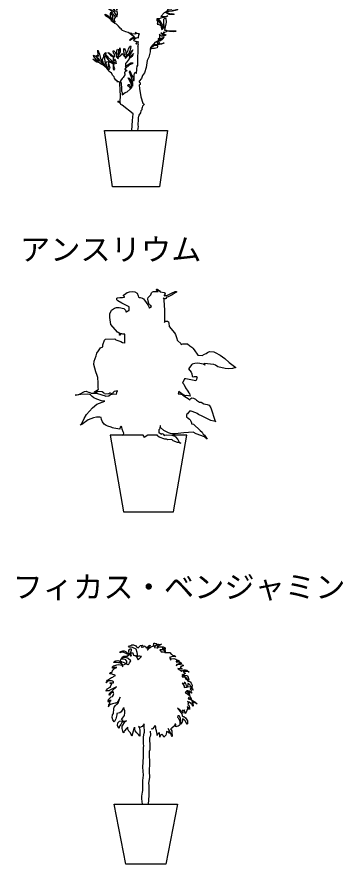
# Model space of a CAD drawing. Header units: millimetres. Extents: x -63086 to 83971, y -129912 to 13382.
# Drawn here: x 61146 to 62616, y -45670 to -41852 of the extents above; entities that cross this region are included whole.
import ezdxf

# ---------------------------------------------------------------- set-up
doc = ezdxf.new("R2010")
doc.units = ezdxf.units.MM
doc.layers.get('0').update_dxf_attribs({"lineweight": 0})
doc.layers.add('観葉植物', color=92, linetype='Continuous', lineweight=9)
doc.styles.get("Standard").update_dxf_attribs({"font": 'MS Mincho.ttf'})

# ---------------------------------------------------------------- blocks, each defined once
blk = doc.blocks.new('観葉植物シルエット（CAD素材.com）9')
at = {"color": 0, "linetype": 'ByBlock', "lineweight": -2}
for points in [[(-15.2, 270), (-17.9, 293.8), (-17.9, 305.5), (-15.2, 323.5), (-13.2, 331.2), (-12.9, 339.9), (-14, 352.2), (-13.6, 375.9), (-11, 401), (-13.6, 435.9), (-11.3, 483.3), (-10.2, 523.2), (-9.2, 533.9), (-10.2, 540.6), (-10.9, 572.9), (-8.2, 589.6), (-6.5, 593.6), (-5.9, 598), (-7.2, 622), (-6.9, 632.5), (-17.2, 620.5), (-20.7, 618.4), (-23, 615.5), (-29.1, 617), (-33.4, 619.4), (-29.9, 615.1), (-28.6, 609.5), (-27.5, 607), (-27.6, 576.8), (-33.3, 584.1), (-41.2, 590.7), (-48.3, 600.8), (-50.7, 617.2), (-51.3, 614.5), (-56, 607.8), (-57.3, 598.8), (-57.6, 599.6), (-63.9, 576.9), (-69.3, 590.6), (-76.6, 598.6), (-81.6, 608.6), (-81.6, 617.1), (-86.6, 610.3), (-95.7, 600.9), (-98, 598.9), (-99.3, 596.3), (-99, 591.6), (-102.3, 592.6), (-106.3, 611), (-106.7, 618.3), (-106.3, 622), (-93.2, 642.4), (-87.6, 645.8), (-102.4, 641.6), (-107.7, 637.5), (-112.2, 629.3), (-119.1, 620.8), (-121.2, 611.2), (-127.7, 623.9), (-126.6, 636), (-122.5, 640.4), (-118.3, 643.3), (-102.2, 646.1), (-109.3, 651.7), (-100.2, 663.3), (-96.4, 669.8), (-94.9, 682.1), (-95.4, 690.4), (-98.1, 697.5), (-98.7, 697.9), (-98.4, 703.4), (-102, 700.6), (-111.9, 686), (-116.9, 681), (-130.8, 678.4), (-131.4, 672.4), (-136.1, 654.1), (-141.1, 643.1), (-142.8, 641.4), (-149.5, 650.4), (-151.5, 660.8), (-149.8, 672.4), (-145.7, 678.1), (-144.3, 700.1), (-142.2, 707.2), (-137, 714.3), (-132, 718.9), (-129.1, 720.4), (-124.1, 724.3), (-115.7, 751.4), (-120.7, 743.7), (-126.1, 731.8), (-130.3, 725.5), (-131.7, 724.5), (-132.6, 725.3), (-134.2, 728.6), (-137.4, 724.5), (-145.1, 724), (-150.7, 722.4), (-159.5, 718.4), (-166.4, 713.8), (-168.4, 708.2), (-167.2, 713.4), (-166.8, 717.8), (-165.5, 722.2), (-162.9, 725), (-162.2, 730.3), (-158.8, 735.5), (-156.4, 737.3), (-162.6, 737.6), (-164.1, 738), (-164.9, 736.8), (-165.3, 734.9), (-167, 729.7), (-167.6, 729.7), (-169.3, 734.5), (-167.8, 741.1), (-165.9, 744.9), (-155.9, 753.5), (-150.1, 755.7), (-148.8, 756.4), (-148.6, 757.6), (-146.4, 762.2), (-145.2, 763.5), (-144.6, 766.8), (-146.3, 769.9), (-146.3, 773.9), (-146.9, 776.8), (-156.3, 770.3), (-160.3, 766.2), (-163.9, 761.4), (-165.1, 761), (-163.4, 768.1), (-157.8, 774.1), (-151.3, 779.7), (-151.1, 782), (-132.4, 798.7), (-162.4, 783.1), (-165.3, 781.2), (-175.2, 780.6), (-178.5, 779.7), (-179.3, 779.1), (-179.3, 780.2), (-176.4, 785.4), (-173.7, 789.1), (-160.8, 796.9), (-158.9, 796.9), (-158.9, 802.3), (-153.2, 811.7), (-154.3, 811.9), (-159.7, 814.2), (-161.8, 815.6), (-161.6, 816), (-153.9, 816.5), (-148.5, 816), (-147.8, 816.7), (-145.1, 817.9), (-145.7, 818.3), (-146.6, 821), (-150.1, 824.8), (-154.5, 826.1), (-167.4, 825.2), (-169.9, 823.8), (-173.9, 822.5), (-178.6, 816.7), (-177.5, 819), (-175.2, 824.8), (-172.6, 828.5), (-158.9, 837.5), (-155.6, 840.9), (-148.9, 842.3), (-143.8, 846.1), (-138.7, 848.9), (-138.1, 850.8), (-140.6, 851.9), (-143.4, 852.3), (-148.5, 854.9), (-155.3, 857.5), (-156.6, 856.6), (-160.4, 856.5), (-162.1, 858.1), (-162.1, 858.8), (-160.3, 863.8), (-152.7, 864.2), (-151.6, 864.7), (-151.1, 872.1), (-148.4, 875.1), (-144.5, 878.1), (-142.4, 881.1), (-131.2, 886.1), (-144, 886.4), (-148.7, 883.4), (-150.7, 882.7), (-149.7, 888.4), (-146.4, 893.4), (-140, 895.4), (-135, 896.4), (-130.3, 898.4), (-121.3, 899.7), (-108.3, 895.7), (-106, 889.7), (-104.2, 888.4), (-103.3, 894.4), (-113, 904.1), (-118, 906.1), (-122.7, 906.1), (-129.3, 908.1), (-145.7, 908.4), (-144.4, 910.4), (-139.4, 913.7), (-134.7, 916.1), (-127, 916.7), (-118.7, 914.7), (-108, 900.7), (-101.6, 898.1), (-92, 901.1), (-91.8, 900.8), (-93, 904.7), (-100.3, 908.4), (-107.6, 910.4), (-114, 914.4), (-115, 918.4), (-113, 922.1), (-111.3, 924.1), (-102.6, 924.1), (-94.3, 922.7), (-87.6, 914.4), (-86.6, 909.1), (-88.3, 901.7), (-84, 901.1), (-83.9, 901.3), (-82.3, 900.7), (-80, 897.7), (-77.1, 900.7), (-73, 906.7), (-67.9, 915.9), (-79.6, 925.8), (-90, 930.8), (-96, 931.1), (-103, 929.8), (-105.3, 926.8), (-110.4, 924.5), (-110.3, 925.4), (-106.3, 932.1), (-99.3, 937.1), (-88, 937.1), (-84.5, 935.8), (-80.7, 939.2), (-77.8, 939.7), (-77.4, 943.1), (-76.5, 944.6), (-71.6, 944.1), (-70.8, 940.6), (-69.1, 938.3), (-65.8, 938.9), (-64.4, 939.6), (-69.6, 947.5), (-77.3, 946.9), (-81, 944.1), (-92.3, 950.4), (-103.8, 954.2), (-113, 953.6), (-116.4, 952.2), (-115.2, 956.4), (-112.1, 958.3), (-104, 960.4), (-98.2, 960.3), (-92.4, 958.6), (-88.9, 956.2), (-82.3, 950.1), (-77.8, 951), (-76.1, 952.3), (-75.5, 954.2), (-77.2, 956.9), (-76.4, 962.5), (-74, 966.5), (-70, 969.5), (-66.6, 969.8), (-66.9, 963), (-67.7, 957.8), (-69.1, 954.6), (-68.8, 951.6), (-58.9, 951.8), (-57.5, 946.1), (-55.3, 941.4), (-51.8, 940.2), (-49, 940.1), (-46.3, 939.3), (-43.9, 935.4), (-40.2, 932.1), (-38.5, 927.2), (-35, 920.5), (-24.2, 930.4), (-20.3, 936), (-23.5, 935.6), (-27.8, 937), (-33, 937.3), (-34.9, 934.5), (-38.2, 935.6), (-37.7, 939.4), (-37.7, 946.5), (-38.6, 952.6), (-43.7, 968.6), (-60, 975.6), (-78.7, 977.9), (-74.4, 983.3), (-68.3, 984.9), (-63.3, 987.3), (-55.7, 987.9), (-45.3, 983.3), (-41.6, 979.3), (-40.6, 977.3), (-40.2, 976.8), (-34, 974.4), (-23.9, 985.2), (-15.2, 986.8), (-17.9, 980.8), (-19.9, 978.8), (-19.9, 978.1), (-15.9, 978.1), (-10.2, 979.1), (-8.6, 981.7), (-7.2, 983.3), (0.1, 978.8), (1.6, 974.8), (3.3, 972.7), (3.5, 974.2), (6.6, 977.9), (8.5, 979.4), (10.1, 980.2), (14.7, 984.2), (18.9, 986.5), (17.4, 981.9), (14.1, 979.4), (9.7, 975), (6.2, 969), (8, 965.6), (8.3, 964.9), (13.7, 971), (15.8, 975), (23.3, 978.5), (25.4, 978.5), (25.8, 978.8), (26, 981.1), (34.7, 982.3), (35.6, 994.8), (37, 995.9), (41.2, 995.7), (48.3, 994), (48.7, 986.5), (46, 985.2), (41.6, 984.4), (39.5, 983.1), (38.9, 979.4), (39.7, 976.5), (41.6, 975.1), (42.7, 983.3), (57.3, 990.2), (63.5, 989.8), (71.2, 990.2), (66.7, 987.3), (51.4, 980.8), (48.9, 975), (49.3, 973.3), (58.5, 979), (78.3, 979), (83.8, 975.2), (86.9, 971.9), (86.9, 968.3), (86, 965.8), (82.5, 970), (78.5, 971.9), (73.1, 971.3), (78.7, 969.2), (83.1, 966.5), (87.3, 962.3), (87.3, 957.1), (83.1, 961.7), (77.5, 964.8), (70.8, 965.4), (65, 965), (63.5, 964.6), (67.3, 961.2), (69.4, 956.2), (77.3, 956.2), (84, 954.4), (86.1, 953.4), (95.6, 953.5), (101.3, 954.1), (105.2, 952.9), (108.8, 953.5), (114.5, 945.9), (115.6, 945.1), (117.2, 943.6), (120.5, 941.4), (124.4, 939.9), (128, 939.3), (131.1, 937.6), (135.8, 933.4), (133.4, 933.5), (126.1, 935.4), (122.9, 935), (120.5, 935.6), (106.6, 931.4), (110, 926.7), (111.1, 919.2), (114, 923.8), (116.1, 924.9), (126.3, 925.7), (134.7, 922.8), (139.9, 920.1), (144.7, 918.4), (149.5, 915.1), (147.6, 914.4), (137, 915), (137.2, 911.7), (139.9, 910.1), (143.5, 910.7), (151.6, 910.9), (154.3, 910.1), (159.5, 906.9), (161.8, 903.8), (151.8, 903.6), (147.6, 901.5), (139.9, 899.4), (137, 895), (147.1, 900.1), (156, 899.5), (163.8, 897.6), (169.9, 895.4), (169.2, 894.3), (161.1, 889.6), (154.1, 886.8), (158.5, 883.5), (160.1, 882.7), (164, 879), (161.2, 878.9), (158, 880.2), (144.1, 881.4), (144.7, 881), (145.4, 880.3), (152.6, 875.2), (160.2, 867.9), (165.4, 873.5), (171.2, 875.2), (178.5, 875.4), (185, 874), (195, 864.4), (187.9, 867.9), (178.9, 868.3), (168.9, 867.1), (168.7, 866.7), (170.8, 865.8), (173.3, 863.7), (175.2, 860.4), (178.1, 859.8), (175.2, 858.3), (172, 855), (168.9, 854.3), (163.9, 851.8), (164.4, 850.8), (166.5, 852), (183.6, 850.3), (186.5, 847.8), (190.3, 842.8), (193.8, 828), (189, 832.4), (184.6, 835.8), (177.1, 842.6), (171.5, 846.8), (163.7, 848.3), (164, 845.1), (163.1, 843.3), (166.7, 843.9), (175.9, 841.8), (180.9, 833.9), (185.7, 829.5), (188.6, 824.5), (193.9, 823.9), (199.3, 821), (204.7, 815.6), (208.3, 806.8), (207.6, 795.6), (205.8, 799.1), (193.7, 812.3), (191.2, 813.1), (189.5, 814.2), (189.6, 813.2), (189.4, 809.3), (187.1, 802), (185.7, 800.3), (183.4, 803.8), (181.9, 809.5), (178, 815.5), (174.2, 818.2), (173.1, 818.6), (172.5, 814.1), (171.7, 812), (168.8, 812.6), (164, 814.9), (168.6, 808.5), (172.2, 800.9), (172.7, 796), (179, 797.8), (185.3, 797.8), (189.5, 798.7), (201.8, 799.5), (204.5, 796.1), (207.4, 793.6), (210.5, 789.5), (213.7, 784.1), (211.8, 785.1), (206.8, 790.1), (203.7, 791.1), (200.7, 791.1), (199, 789.7), (200.1, 789.1), (202.6, 785.3), (203.7, 781.5), (203, 776.5), (205.3, 774), (205.9, 771.7), (206.2, 769.5), (204.3, 770.7), (202, 773.6), (195.3, 778.6), (191.3, 779.5), (189.3, 781.3), (187.8, 780.9), (183.6, 781.1), (185.5, 778.2), (187.6, 776.8), (193, 776.1), (195.5, 773.2), (197.4, 763.8), (193.6, 768.4), (190.9, 770.3), (189.5, 772.8), (187.2, 774.7), (184, 776.1), (177.8, 774.6), (180.1, 770.6), (186.4, 766.4), (189.9, 764.5), (190.8, 762.5), (195.8, 760.8), (198.9, 757), (204.9, 746.2), (205.6, 742.6), (203.1, 745.1), (191.9, 750.5), (191.2, 744.3), (202.8, 741), (210.8, 737), (221.5, 730.4), (231.8, 721.3), (216.5, 728), (206.7, 731), (211.8, 723.7), (213.8, 714.7), (211.5, 709.3), (209.1, 719.7), (195.4, 729), (188.1, 733), (192.1, 726.7), (189.5, 719), (193.8, 715.3), (197.4, 705.7), (197.4, 697), (192.1, 704.7), (188.8, 707.7), (186.2, 709.1), (187.4, 705.7), (187.1, 699), (181.8, 684.6), (176.7, 678.6), (176.4, 686.6), (174.1, 694.7), (172.7, 692), (170.1, 690), (164.7, 693.3), (164.5, 691.5), (166.2, 684.2), (166.8, 679.4), (161.6, 684.2), (157.8, 690.9), (142.7, 701.8), (159.6, 681), (163, 673), (164, 667.4), (167.3, 664.9), (171.5, 664.9), (179, 658.4), (187.2, 645.3), (187.4, 632.4), (185.9, 629.5), (177.4, 644.9), (172.6, 650.3), (165.7, 653.8), (165.9, 644.7), (164.4, 639.9), (161.9, 638.2), (161.3, 633.8), (159, 631.1), (156.2, 657.8), (150, 667.2), (147.9, 667.8), (144.8, 667.2), (142.4, 661.3), (146.1, 658.2), (151.5, 647.4), (153, 639.5), (152.7, 627.8), (149.8, 624), (145, 620.9), (135.2, 618.8), (135.8, 624.2), (135.2, 630.9), (134.4, 630.1), (130.4, 629.9), (129, 622.6), (117.3, 612.4), (111.2, 609), (117.4, 599.7), (117.6, 589.9), (118.8, 579.9), (118.8, 575.1), (115.3, 578.8), (111.7, 591.6), (100.3, 610.4), (103, 603.4), (103.6, 597.6), (107.3, 593.2), (111.5, 589.7), (110.7, 588), (105.3, 590.3), (100, 594.7), (94.4, 598), (94, 598.6), (89.8, 580.1), (84.5, 574.1), (80.8, 571.8), (77.8, 578.8), (72.8, 584.1), (72.4, 584.8), (69.1, 582.1), (64.8, 577.1), (62.8, 572.5), (62.5, 581.1), (61.1, 591), (57.1, 590.5), (54.1, 586.1), (50.5, 579.1), (50.5, 584.1), (48.8, 592.8), (48.5, 599.8), (45.1, 609.5), (44.8, 617.5), (41.8, 623.8), (41, 622.2), (31.7, 611.5), (29.7, 608.5), (27.7, 607.2), (25, 609.2)], [(19.5, 598.8), (20.5, 582.8), (19.1, 575.1), (16.8, 568.8), (18.5, 528.4), (17.5, 514.4), (15.5, 507.1), (14.7, 495.7), (16.1, 456.7), (15.3, 416.8), (15.8, 391.3), (11.5, 363.6), (12.8, 354.9), (12.8, 308.2), (10.8, 270)]]:
    blk.add_lwpolyline(points, dxfattribs=at)
blk.add_lwpolyline([(90, 0), (-90, 0), (-142.8, 270), (142.8, 270)], close=True, dxfattribs=at)
blk = doc.blocks.new('観葉植物シルエット（CAD素材.com）10')
at = {"color": 0, "linetype": 'ByBlock', "lineweight": -2}
blk.add_lwpolyline([(-117.8, 345), (-113.2, 349.4), (-110.6, 355.4), (-113.9, 360.9), (-118.4, 373.2), (-120.6, 382.5), (-123.2, 385.8), (-126.9, 381.7), (-128.4, 373.9), (-129.5, 373.2), (-138.4, 375), (-155.5, 376.9), (-161.8, 378.8), (-168.4, 381.7), (-182.5, 386.2), (-190.3, 389.5), (-200, 394.7), (-207, 405.1), (-212.2, 417), (-213, 425.5), (-218.5, 426.3), (-234.5, 426.3), (-247, 424.5), (-271.3, 415), (-301, 393.6), (-308.1, 390.1), (-300.4, 399), (-290.3, 420.3), (-279.1, 438.7), (-252.8, 468.8), (-233.4, 485), (-195.9, 498.3), (-201.5, 498.3), (-211.5, 500.2), (-233, 507.6), (-246, 513.6), (-254.1, 519.9), (-260.1, 526.5), (-260.4, 527.2), (-266, 529.5), (-275.3, 530.2), (-305.3, 528.8), (-313.1, 526.9), (-330.2, 525.8), (-320.9, 526.9), (-310.1, 529.9), (-288.6, 543.2), (-280.8, 544.3), (-266.7, 538.4), (-267.1, 539.5), (-257.8, 534.3), (-245.2, 534.7), (-230, 532.8), (-195.5, 523.6), (-191.4, 521.3), (-177, 522.8), (-176.6, 525.1), (-170.4, 529), (-156.7, 532.1), (-144.5, 531.1), (-141.8, 536.2), (-141.8, 541.6), (-139.3, 544.3), (-138.8, 545.7), (-154, 543.1), (-160, 536.9), (-162.3, 533.6), (-163.7, 532.4), (-164.9, 532.1), (-166.6, 532.1), (-168.8, 533.1), (-170.7, 535.3), (-172, 535.4), (-174, 535.2), (-179, 532.3), (-192.6, 530.7), (-198.2, 532.7), (-200.3, 534.7), (-203.2, 536.3), (-209.1, 541.1), (-228.4, 542), (-229.5, 540.4), (-234, 537.5), (-240.1, 537.6), (-244.9, 539.6), (-245.2, 539.9), (-241.1, 541.8), (-238.7, 544.4), (-226.5, 551.5), (-225.7, 551.9), (-226.6, 559.8), (-226.2, 582), (-228.5, 605), (-230.7, 613.9), (-237.4, 630.6), (-245.5, 664.7), (-245.2, 678.8), (-235.5, 702.6), (-233, 714.7), (-225.9, 726.3), (-215.5, 739.7), (-206.3, 743.4), (-206.3, 752.3), (-197.4, 774.2), (-193.7, 779), (-152.1, 779.4), (-146.3, 775.3), (-124.5, 767.4), (-116.8, 763.2), (-108, 761.1), (-106.3, 760.5), (-106.5, 801.5), (-115.7, 801.4), (-123.9, 804), (-128.7, 795.9), (-129.8, 795.9), (-128.7, 804.8), (-131.7, 805.1), (-139.5, 810.3), (-169.1, 844.5), (-174.7, 876.7), (-174, 892.3), (-167.3, 909.4), (-152.4, 918.6), (-144.3, 920.9), (-131.7, 921.2), (-111.3, 917.2), (-103.1, 909.7), (-99.8, 899.5), (-98.3, 901.6), (-89.4, 906.8), (-87.4, 907.1), (-86.9, 923.6), (-120.2, 940.6), (-137.9, 951.4), (-141.8, 955.6), (-142.4, 958.4), (-142.2, 962.7), (-139.5, 964.5), (-128.9, 966.1), (-117.1, 966.1), (-108.3, 966.9), (-107.4, 968.3), (-108.2, 969.4), (-112.3, 973.7), (-112.5, 976), (-102.4, 984.6), (-96.5, 988), (-89.7, 989.9), (-85, 992.1), (-72.1, 993.4), (-62, 992.2), (-51.1, 984.9), (-46.2, 973.1), (-44.6, 968), (-42.1, 966), (-37.7, 965.9), (-27.1, 963.2), (-22.7, 959.5), (-18.1, 954.4), (-3.2, 932.9), (4.2, 918.2), (6.8, 920.8), (9.5, 921.9), (13.7, 925.9), (10, 930.1), (5.4, 932.7), (1.7, 939.4), (-1.6, 949.1), (-2.3, 960), (-0.9, 965.6), (10.5, 978.1), (14.2, 987.4), (17.7, 991.3), (22.8, 993.4), (44.2, 992.7), (39.7, 997), (37.7, 997.9), (36, 999.6), (35.7, 1001.5), (36.5, 1002.7), (37.3, 1003.1), (38.7, 1003.5), (41.8, 1002.5), (43.9, 1001.2), (50.2, 995.7), (52.7, 992.1), (54.8, 992), (70.1, 989.2), (74.2, 987.6), (75.9, 983.2), (71, 976.2), (71.5, 974.2), (75.6, 974.4), (82.6, 975.6), (86.5, 976.7), (104.4, 986.2), (109.3, 988.1), (117.1, 992.2), (120.8, 993.2), (127.1, 992.9), (126.2, 990.4), (120.6, 986.4), (116.4, 984.1), (107.6, 977.6), (100.4, 975.8), (88.2, 969.8), (80.3, 966.7), (79.3, 962.1), (75.9, 959.6), (71, 960), (68.4, 964.3), (70, 954), (72.2, 909.2), (73, 875.6), (72.2, 852.8), (74.9, 857.3), (78.9, 859.1), (85.6, 860.1), (90.2, 856.3), (91.8, 850.3), (93.2, 835.4), (116.7, 807.4), (121.3, 799.5), (127.3, 781), (128.7, 773.1), (132.4, 771.3), (145.4, 759.2), (147.4, 754.7), (154.9, 757.5), (175.5, 758), (186.7, 747.8), (195.3, 742.5), (200.1, 737.4), (205.7, 730.4), (221.9, 706.1), (242.3, 704.9), (252.6, 710.9), (259.7, 713.5), (265.8, 717.9), (275.7, 722.5), (295, 720.9), (300.5, 718.6), (324, 705.8), (343.7, 691.5), (363.4, 673.6), (393.3, 650.7), (394.4, 650.4), (379.1, 645.8), (361.7, 644.9), (345.5, 645.8), (313.5, 654.4), (301.9, 661.3), (295.2, 663.9), (251.9, 668.8), (253.4, 665), (253.9, 661.1), (248.6, 666.2), (222.3, 669.8), (208.5, 669), (197.8, 666.4), (195.1, 664.3), (179.9, 645.3), (192.2, 629.1), (195.5, 621.6), (197.4, 611.6), (196.5, 609.4), (202.8, 609.1), (207.9, 610.3), (215.1, 610.3), (218.8, 609.8), (219, 606.6), (217.6, 604.2), (216.3, 596.6), (213, 590.1), (168, 599.1), (163.1, 599.4), (154, 580.3), (156.3, 578.8), (159.5, 576.1), (166.3, 559.7), (169.5, 554.5), (174.7, 549.1), (177.9, 544.6), (181.5, 536.1), (184.7, 532.8), (188.5, 520.9), (172.4, 523.8), (166.9, 523.5), (151.1, 532.2), (144.1, 537), (137.6, 542.5), (133.7, 532.3), (139.7, 532.4), (151.5, 529), (155.5, 526.6), (163.8, 520.4), (179.3, 511.1), (187.2, 505.1), (188.8, 508.5), (191.4, 511.4), (195.5, 513.3), (203, 512.8), (212.3, 507.4), (217.2, 502.8), (230.7, 494.9), (237.5, 493.8), (250.4, 486.8), (265.3, 484.4), (273.4, 480.9), (281.8, 468.8), (300.5, 408.1), (303.1, 406.5), (298.8, 408.6), (294, 408.9), (280.8, 411.2), (241.9, 430.9), (225.3, 439.3), (219.2, 443.9), (214.3, 446.4), (192.9, 453.2), (185.7, 453.9), (182.2, 448.7), (179.3, 446.1), (176.6, 442.6), (170.8, 439.5), (170.8, 432.1), (172, 428.4), (178.9, 422.6), (184.3, 417.2), (188.2, 414.2), (191, 408.9), (193.5, 401.7), (193.5, 396.1), (194.5, 396.4), (203.4, 395.3), (232.7, 366.7), (241.9, 358.9), (246.8, 349.7), (253.4, 345.2), (264.6, 327.4), (257.2, 333.3), (252.3, 338.9), (215.2, 352.3), (202.3, 358.9), (159.8, 356.3), (119.7, 351.2), (109.7, 351.2), (99.5, 352.8), (90, 356.3), (69.8, 367.5), (53.9, 380.4), (55, 387.9), (53.5, 389), (52.6, 382.6), (51.3, 379.5), (49.8, 373.2), (47.5, 370.3), (46.1, 362.7), (46.2, 356.6), (49.1, 355.6), (59.1, 350.8), (61.7, 353.4), (68.3, 349.7), (68.7, 348.9), (67.6, 346.3), (72.1, 344.5), (74.3, 346.3), (83.2, 346.7), (105.3, 345), (118.4, 341.5), (121.4, 338.9), (131.8, 325.9), (138.8, 314.4), (141.8, 311.5), (143.3, 311.1), (145.8, 309.3), (142.9, 309.6), (136.6, 312.2), (130.3, 313.3), (112.1, 319.6), (105.1, 325.9), (88, 324.4), (81, 327.4), (74.3, 327), (47.6, 336.7), (40.5, 343), (40.2, 345), (-3.3, 345), (-19.6, 335.6), (-21.1, 341.1), (-24.5, 345), (-172.5, 345), (-112.5, 0), (112.5, 0), (172.5, 345), (105.3, 345)], dxfattribs=at)
blk = doc.blocks.new('観葉植物シルエット（CAD素材.com）11')
at = {"color": 0, "linetype": 'ByBlock', "lineweight": -2}
for points in [[(-18.7, 254.6), (-16.2, 299.3), (-13.5, 328.7), (-62.5, 368.5), (-68.3, 371.6), (-70, 375), (-78.8, 382.1), (-81.8, 386.4), (-77.9, 386.3), (-76.7, 384), (-70.8, 379.6), (-70.2, 414.4), (-70.8, 430.7), (-73.5, 471.5), (-77.7, 473), (-86.9, 473.6), (-83.7, 476), (-90.2, 480.9), (-97.1, 489.4), (-99, 496.6), (-104, 501.2), (-111.2, 512.7), (-117.1, 516.7), (-121, 521.6), (-125, 527.9), (-130.9, 535.1), (-149.3, 549.6), (-154.6, 550.9), (-161.5, 555.5), (-164.7, 558.8), (-176.9, 562), (-184.8, 566), (-194, 576.2), (-185.8, 571.9), (-181.8, 568.3), (-177.2, 565.3), (-168.7, 563.7), (-175.9, 570.3), (-189.4, 588), (-192, 593.6), (-183.8, 590), (-177.2, 582.7), (-171.3, 572.6), (-164.7, 567.6), (-163.8, 566.6), (-164.1, 571.9), (-167, 576.5), (-170, 579.5), (-174.6, 581.4), (-175.6, 588), (-175.9, 593.6), (-174.3, 591.6), (-168.4, 588.3), (-171.3, 600.2), (-172, 608), (-171.6, 615.6), (-164.4, 597.5), (-158.8, 572.6), (-159.2, 562.6), (-153.6, 559), (-151.3, 567.6), (-150.6, 574.9), (-145.4, 586), (-144.4, 593.9), (-141.4, 598.2), (-139.1, 603.1), (-136.5, 605.7), (-136.5, 601.1), (-137.8, 594.2), (-140.8, 587.3), (-142.1, 580.8), (-141.7, 574.5), (-140.1, 571.2), (-140.4, 565), (-139.4, 560.4), (-138.8, 551.5), (-140.4, 550.9), (-141.1, 550.9), (-142.7, 551.5), (-145.7, 554.2), (-147.3, 559.1), (-147.3, 563), (-149.6, 566), (-151.9, 564.7), (-152.3, 558.3), (-151.6, 557.8), (-140.8, 546.9), (-135.5, 542.7), (-129.6, 535.1), (-123.7, 531.2), (-121.6, 527.6), (-120, 535.9), (-117.1, 536.9), (-121.7, 549.2), (-122.7, 558.4), (-121.7, 561.1), (-122.4, 561.4), (-124.7, 558.4), (-125.6, 552.5), (-126, 543.6), (-127.3, 535.8), (-130.9, 541), (-135.2, 556.1), (-134.8, 563.4), (-131.9, 564), (-122.4, 564.3), (-115.8, 562), (-106.3, 556.5), (-103, 552.8), (-102.3, 545.9), (-102.9, 545.2), (-102.5, 532.7), (-99.6, 525.7), (-96.1, 531.5), (-99.8, 544.2), (-98.8, 557.2), (-101, 557.4), (-107.6, 561.7), (-120.3, 567.7), (-129.2, 578.8), (-132.4, 584.1), (-137.4, 589), (-138, 591.9), (-137, 593.3), (-134.7, 593.3), (-130.2, 589.6), (-126.5, 584.5), (-110.9, 569.9), (-102.7, 564), (-98.8, 561.9), (-97.4, 559.6), (-92.8, 559.6), (-90.4, 558.4), (-88.9, 554.3), (-89.8, 558.6), (-90, 566.6), (-91.2, 567), (-92.4, 571), (-95.4, 575.9), (-97.3, 570.3), (-100.2, 565.4), (-101.2, 569.9), (-101, 578.3), (-99.8, 582.5), (-105.8, 585.3), (-112.3, 590.4), (-117, 595.9), (-124.2, 601.2), (-125, 604.9), (-119.8, 602), (-110.3, 594.5), (-107, 591.3), (-101.5, 588), (-98.9, 585), (-96.9, 589.4), (-97.3, 597.6), (-101.8, 601.8), (-103.3, 613.3), (-99.6, 612.4), (-94.9, 608.9), (-88.7, 598.5), (-88.9, 586.4), (-86.6, 585.8), (-86.7, 608.7), (-86.2, 612.9), (-83, 621.3), (-80.2, 619.8), (-79.5, 616.9), (-79.2, 607.7), (-80.2, 597.9), (-80, 596.6), (-79.8, 598.6), (-76.9, 605.1), (-75.5, 611.1), (-74.8, 619.1), (-73.3, 625.1), (-72.9, 625.9), (-70.8, 621.2), (-71.2, 608.1), (-72.8, 603.4), (-83, 584.8), (-84.2, 584.2), (-83.9, 579.3), (-80.6, 578.6), (-79.5, 583.7), (-76, 587.4), (-70.2, 590.3), (-62.4, 598.9), (-59.7, 600.5), (-60.4, 597.7), (-56.5, 594), (-54.6, 590.5), (-48.2, 584.3), (-49.9, 589.4), (-52.3, 593.5), (-52.6, 598.5), (-53.6, 603.6), (-55.2, 609.1), (-55.2, 623.9), (-52.6, 622.3), (-49.1, 617.8), (-47.8, 612.6), (-45.4, 607.3), (-46.5, 594.9), (-42.7, 600.9), (-35.7, 616.3), (-34.1, 622.5), (-28.5, 632.1), (-25.5, 636), (-23.5, 632.7), (-25.5, 625.5), (-26.2, 615.6), (-31.1, 606.4), (-32.1, 600.2), (-42.6, 593.3), (-45.9, 587.7), (-46.8, 586.6), (-47.6, 578.5), (-43.5, 584.9), (-38.8, 590), (-34.3, 593.5), (-30.6, 594.6), (-31.1, 595.6), (-26.5, 600.5), (-22.9, 609.1), (-13.7, 616.9), (-22.3, 603.5), (-30.5, 592.9), (-30, 583.7), (-30.3, 581), (-28.3, 584.1), (-24.7, 588.6), (-11.5, 600.8), (-13.6, 595.3), (-18.8, 587.6), (-30.5, 576.3), (-31, 576.3), (-45, 559), (-46.9, 555.6), (-48, 539.2), (-42.7, 545.5), (-40.2, 549.2), (-23.4, 558.6), (-13.1, 558.6), (-17.2, 554.3), (-29.1, 549.4), (-33, 547.3), (-45.8, 535.4), (-47.5, 534.4), (-50.5, 530), (-50.6, 528.9), (-46, 527.6), (-42.5, 525.5), (-40.9, 523.3), (-44, 521.2), (-49.3, 521.8), (-48.4, 520.6), (-48.6, 518), (-51.3, 514.7), (-51.3, 511), (-50.9, 510.4), (-50.9, 504.6), (-57.2, 492.9), (-62, 488.6), (-69.2, 478.6), (-69.4, 469.7), (-66.4, 470.5), (-66, 439), (-64.8, 431.5), (-62.5, 425.9), (-62.7, 415.2), (-48.4, 425.8), (-39.5, 429), (-26.3, 439.7), (-24.4, 442.4), (-27.1, 447.9), (-33.3, 453.2), (-36.2, 458.4), (-34.9, 461.3), (-31, 460.7), (-27.2, 456.1), (-24.1, 451.1), (-23, 445.5), (-21.3, 444.5), (-19.3, 448), (-19.3, 454.1), (-20.9, 462.4), (-33.2, 488), (-36.2, 492.1), (-31.4, 490.5), (-20.9, 472.9), (-17.3, 464.4), (-15.9, 454.3), (-14.1, 454.7), (-13.7, 455.9), (-14.3, 468.1), (-20.4, 492.9), (-28.7, 517.5), (-28.3, 522.7), (-19.1, 502.3), (-14.3, 494.5), (-12.9, 489.2), (-12.9, 480.1), (-11.3, 479.1), (-8, 480.1), (-7.6, 483.8), (-8.4, 494.9), (-7.8, 506.8), (-6.1, 509.9), (-3.7, 517.1), (2.4, 510.7), (4.9, 546.3), (8.9, 545.3), (8.3, 560), (10, 633.1), (6.1, 636), (10.3, 635.6), (10.5, 643.9), (2.8, 643.8), (-0.6, 646), (1.6, 649.5), (4.7, 650.7), (5.9, 653.4), (12.1, 652.2), (6.7, 654.2), (0, 655.5), (-2.5, 655.3), (-8.4, 658.3), (-11.3, 661.4), (-6.4, 666.1), (0.4, 670.9), (7, 672.7), (11.9, 672.1), (12.1, 685), (16, 690), (10.7, 690), (4.1, 691.4), (-3.7, 696.2), (-0.2, 689.1), (-5, 688.9), (-19.3, 689.8), (-20.4, 690.6), (-21.6, 693.5), (-24.3, 691.8), (-9, 677.4), (-7.2, 673.7), (-7.8, 669.3), (-16, 666.7), (-27.1, 659.2), (-28.9, 660.4), (-27.3, 663), (-20, 669.4), (-16.7, 670.8), (-14.6, 672.9), (-11.3, 674), (-7.8, 674), (-10.7, 677.1), (-27.4, 691.5), (-35.3, 695.5), (-45.5, 698.4), (-61, 705.1), (-63.5, 707.4), (-66.4, 712), (-71, 714.9), (-78.9, 724.9), (-88.1, 732.6), (-94.7, 736.3), (-102.7, 742.6), (-110.8, 747), (-111.4, 749.3), (-110.8, 750.6), (-122.1, 761.3), (-136.8, 771.3), (-139.1, 776.7), (-138.4, 777.7), (-132.4, 776), (-125.1, 771.3), (-115.8, 761.7), (-112.8, 757.3), (-106.8, 752), (-108.4, 758), (-115.1, 769.7), (-115.4, 781.7), (-114.1, 788), (-112.1, 782.3), (-111.1, 776.7), (-104.7, 769.3), (-106.7, 765), (-105.7, 754.3), (-104.4, 747.6), (-94.7, 738.6), (-93.7, 745.3), (-97.4, 748.6), (-97.7, 752.3), (-97.1, 757.6), (-93.4, 762.3), (-90.6, 764.8), (-97.1, 772.3), (-103.1, 778), (-109.4, 790.7), (-113.4, 794.7), (-123.8, 803), (-123.1, 804.4), (-114.1, 797.4), (-110.4, 793.4), (-105.4, 794.4), (-101.1, 792), (-86, 767.5), (-84.6, 768.2), (-84, 781.3), (-84.6, 791.1), (-94.2, 791.1), (-104.2, 804.8), (-119.2, 814.8), (-124.2, 828.8), (-123.2, 829.1), (-116.5, 825.8), (-106.2, 814.4), (-102.8, 805.8), (-95.4, 802.9), (-93.2, 820.4), (-87.2, 836.1), (-84.2, 819.8), (-84.5, 810.8), (-86.8, 805.4), (-88.8, 802.8), (-89.4, 800.3), (-84.4, 800), (-83.3, 802.6), (-79.4, 817.6), (-79.8, 824.7), (-78.3, 834.3), (-77.5, 833.5), (-75.8, 832.9), (-76.1, 839.1), (-81.8, 840.5), (-84.5, 846.1), (-86.2, 854.8), (-86.8, 867.8), (-85.8, 872.8), (-84.2, 870), (-85.3, 876.3), (-86.7, 876.8), (-90.6, 883.1), (-91.2, 887), (-97.2, 887.6), (-105.8, 890.9), (-113.9, 895.7), (-118.9, 902.8), (-117.4, 903.4), (-110.8, 900.3), (-103.5, 895.5), (-96.6, 892.4), (-92.2, 891.5), (-92.5, 891.8), (-95, 896.2), (-86.3, 894.1), (-70.7, 884.9), (-72.3, 894.8), (-79.4, 900.4), (-88.8, 911.3), (-97.2, 919.1), (-99.5, 927.3), (-103.2, 934.3), (-113.8, 938.9), (-123.5, 941.2), (-125.4, 945.2), (-105.9, 940.7), (-101, 938.5), (-95.2, 933.2), (-90.3, 925.1), (-95.2, 939.9), (-100.5, 950.3), (-107.3, 958.5), (-110.9, 964.1), (-112.8, 970.8), (-105, 968.9), (-99, 962.4), (-91.1, 956.4), (-100.5, 968.9), (-108.2, 974.7), (-112.3, 981.6), (-98.2, 973.5), (-92.3, 968.3), (-89.8, 963.7), (-87.7, 969.5), (-86.9, 978.9), (-84.6, 972.4), (-83.6, 945.3), (-80.6, 936.8), (-74.9, 933.7), (-72.5, 933), (-75, 937.6), (-76.7, 942.8), (-72.3, 957.2), (-72.7, 967.2), (-72.5, 971.2), (-70.8, 969.1), (-69.2, 957.6), (-69.2, 952), (-70.9, 932.5), (-68.5, 931.6), (-66.4, 920.4), (-66.7, 916.2), (-57.9, 908.7), (-55, 904.1), (-59.6, 921.4), (-64.3, 931.4), (-68.7, 938.4), (-50.9, 920), (-50.7, 925.1), (-48.8, 928.6), (-47.6, 934.5), (-48, 938.9), (-45.7, 942), (-43.6, 939.9), (-41.1, 934.3), (-38.9, 930.6), (-32, 932.4), (-28.6, 931.9), (-28.9, 935.7), (-35.4, 941.8), (-39.1, 947), (-55, 963.5), (-49.6, 960.6), (-45.8, 957.6), (-40.2, 957), (-35, 954.3), (-26.6, 942.8), (-26.4, 940.5), (-24.1, 938.5), (-23.8, 929.1), (-23.3, 936.8), (-21.8, 939.9), (-19, 943.5), (-28.4, 951), (-28.4, 951.9), (-39.7, 959.6), (-42.1, 963), (-43.7, 972.6), (-45.7, 977), (-46.3, 979.3), (-59.1, 993.7), (-65.7, 1009), (-70.1, 1014.7), (-68.4, 1015.7), (-62.4, 1014), (-58.4, 1006.3), (-53.4, 1000), (-50.5, 997.2), (-49, 1019.1), (-47.4, 1022.8), (-46.6, 994.9), (-45.1, 994.3), (-43.7, 992), (-43.7, 991.3), (-40.7, 987), (-37.5, 983.2), (-35.5, 984.7), (-36, 992.2), (-35.4, 1001.6), (-34.1, 1004.1), (-31.9, 996.8), (-33.2, 982.6), (-29.6, 980.3), (-24.9, 967.5), (-17.8, 964.9), (-16.7, 986.7), (-11.7, 992), (-9, 985), (-7.3, 976), (-7.1, 969.7), (-5.9, 986), (-2.5, 989.3), (-1.7, 937.1), (-1.4, 932.4), (3.3, 937.4), (5.8, 946.8), (8.5, 950), (10, 953.3), (11.5, 951.6), (20.1, 944.6), (25.7, 937.9), (31.4, 925.2), (31.6, 925.8), (34.3, 927.9), (47.2, 934.4), (51.6, 935.3), (49, 937.8), (42.1, 937.6), (40.1, 933.3), (36.4, 930.3), (33.8, 937.7), (32.8, 942.7), (31.8, 953.4), (32.8, 960), (34.7, 961.9), (25.3, 971.6), (22.6, 976), (26.3, 972.9), (28.6, 970.1), (36.9, 964.1), (37.1, 964.4), (46.1, 970.7), (47.1, 972.4), (50.7, 973.5), (47.4, 978.1), (46.4, 984.9), (16.3, 979.7), (14, 980), (14.7, 982), (16.3, 983.5), (20.3, 983.5), (32.2, 984.5), (40.1, 986.7), (33, 987), (15.3, 990.6), (10.1, 993.7), (6.7, 997.7), (10.5, 999.1), (12.6, 999.3), (23.6, 998.3), (45.9, 992.5), (45.7, 998.6), (41.1, 1003.7), (34.4, 1007.2), (3.3, 1007.7), (5.2, 1010.4), (9.4, 1011.2), (17.5, 1011.2), (21.5, 1012.9), (31.3, 1013.5), (36.9, 1011), (42.3, 1005.8), (36.9, 1012.7), (32.3, 1015), (29.3, 1019.6), (23.7, 1019.2), (19.8, 1020.9), (12.5, 1027.1), (8.7, 1032.2), (7.1, 1038), (7.3, 1041.3), (11.1, 1041.3), (15.7, 1040.2), (15.5, 1041.3), (4.2, 1050.3), (2.5, 1050.9), (0.5, 1053.6), (-7.1, 1058.9), (-9.5, 1062.3), (-11.2, 1072), (-13.2, 1076.3), (-13.6, 1078.4), (-26.5, 1093), (-33.2, 1108.3), (-37.5, 1114), (-35.8, 1115), (-29.8, 1113.3), (-25.8, 1105.7), (-18, 1096.5), (-16.4, 1118.4), (-14.8, 1122.1), (-14, 1094.2), (-12.6, 1093.7), (-11.2, 1091.3), (-11.2, 1090.6), (-5.1, 1082.6), (-3, 1084), (-3.5, 1091.6), (-2.8, 1100.9), (-1.5, 1103.4), (0.7, 1096.1), (-0.6, 1081.9), (6.2, 1078.9), (11, 1076), (14.9, 1075), (15.9, 1086), (20.9, 1091.3), (23.6, 1084.3), (25.2, 1075.3), (25.6, 1064.9), (22.6, 1056.9), (22.2, 1052.3), (16.2, 1040.9), (16.2, 1040.2), (22.9, 1038.5), (24.6, 1037.6), (25.9, 1036.4), (25.5, 1042.7), (26.3, 1045.1), (27.3, 1046.4), (28.8, 1044.8), (29, 1047.9), (31.9, 1052.6), (33.2, 1056), (36.5, 1062.5), (38.8, 1065.3), (38.6, 1080), (39.1, 1083.2), (36.6, 1084.3), (29.7, 1086.4), (17.4, 1102.6), (17.3, 1107.9), (18.5, 1108.7), (29.4, 1099.5), (40, 1085), (41.6, 1087), (46.2, 1087.6), (49.9, 1085.6), (51.3, 1080.3), (51.7, 1079.8), (50.7, 1091.8), (49.4, 1094.2), (45.7, 1102.2), (44.4, 1111.9), (44.9, 1118.7), (32.9, 1121.7), (28.2, 1125.7), (20.2, 1134), (13.5, 1144), (12.2, 1146.7), (23.9, 1141.7), (27.6, 1137.4), (36.9, 1131.7), (46.5, 1124.6), (47.1, 1125.5), (51.7, 1130.9), (54.7, 1127.9), (57.1, 1120.9), (57.8, 1121.9), (58.1, 1141.2), (56.3, 1140.7), (54.6, 1144.2), (48.6, 1148), (43.9, 1158.1), (42.6, 1163.4), (39.6, 1184.7), (36.9, 1190.8), (34.9, 1193.1), (36.9, 1195.1), (42.6, 1190.8), (43.6, 1185.7), (50.3, 1176.7), (50.9, 1171.7), (55.7, 1165), (56.6, 1166.7), (57.9, 1167.8), (57.9, 1172), (56.6, 1178), (54.7, 1181.6), (53.1, 1191.4), (49.1, 1197), (51.2, 1197.6), (54.7, 1194.7), (58.7, 1188), (60.6, 1182), (60.8, 1168.8), (62, 1169), (64.7, 1181.3), (67, 1186.1), (68.7, 1191.6), (70.6, 1193.2), (72.5, 1197.4), (74.3, 1198.2), (73.7, 1193.4), (70.2, 1184.9), (68.9, 1177), (70.8, 1173.2), (71.2, 1164.9), (74.8, 1162.8), (77.5, 1157.6), (77.7, 1146.2), (79.4, 1148.3), (79.6, 1154.2), (82.3, 1165.9), (84.4, 1170.1), (88.5, 1172.4), (82.7, 1156.3), (82.5, 1151.8), (83.3, 1152.7), (86, 1152.7), (87.6, 1151.4), (83.3, 1146.7), (80.6, 1142.4), (76.7, 1137.4), (75.6, 1133.4), (76.6, 1114.2), (74.5, 1105.3), (72, 1105.3), (71.6, 1099.7), (77.6, 1105.7), (82, 1108), (88.6, 1113.3), (93.9, 1119.3), (86.3, 1128), (93.3, 1127), (98, 1123.4), (101.3, 1130), (109.3, 1137), (110.7, 1136), (109.3, 1132.4), (101.6, 1123.7), (100.1, 1121.1), (103, 1117.3), (107.1, 1103.2), (111.4, 1118.1), (113.6, 1121.3), (117.8, 1124), (123.2, 1124), (123.7, 1119.2), (122.9, 1112.3), (124.2, 1110.7), (126.9, 1100), (128.5, 1080.2), (128.3, 1079), (135.4, 1084), (137.6, 1090.9), (140.3, 1096.8), (142.8, 1097.7), (143, 1104.2), (141.3, 1109), (134.4, 1118.6), (133, 1128.6), (132.6, 1146.4), (133.6, 1149.9), (139.4, 1140.7), (142.6, 1132), (147.6, 1123.6), (146.9, 1119.5), (147, 1116.4), (150, 1118.4), (150.7, 1121.5), (148.8, 1129.4), (149.6, 1132.6), (152.6, 1136.1), (154.4, 1140.7), (156.3, 1142.4), (157.1, 1131.1), (156.3, 1124.7), (150.7, 1116.9), (147.1, 1112.9), (147.2, 1109.5), (146.1, 1104.5), (144.6, 1100.9), (144.1, 1098.2), (144.5, 1098.4), (145.3, 1097.8), (150.3, 1103.4), (156.7, 1109), (161.9, 1115.3), (169.4, 1126.9), (170.1, 1125.9), (169.4, 1119), (166.9, 1113), (163.2, 1107.8), (154, 1100.7), (148.4, 1098.6), (146.1, 1097.2), (148.3, 1095.7), (144.5, 1085.6), (138.1, 1078.1), (132.2, 1076.5), (126.9, 1062.6), (127.7, 1061.2), (131.7, 1067.9), (138.4, 1074.9), (148.7, 1080.6), (156, 1081.6), (142.4, 1069.2), (139.7, 1062.5), (132.7, 1054.2), (125.7, 1048.8), (120.3, 1043.5), (117.7, 1042.5), (118.3, 1047.5), (123.3, 1054.2), (125.7, 1056.2), (123, 1056.2), (117, 1052.9), (114.5, 1052), (113.6, 1045), (109.3, 1041.2), (104.5, 1035.9), (102.9, 1046.6), (99.7, 1058.9), (101.3, 1066.9), (104.5, 1071.1)], [(104.5, 1080.2), (103.4, 1081.3), (102.9, 1081.3), (98.1, 1067.4), (97, 1060.5), (93.6, 1058), (93.9, 1055.1), (98.7, 1051.8), (99.9, 1046), (101, 1035.8), (100.5, 1030.3), (98, 1031.8), (97.3, 1032.5), (96.1, 1026.8), (103.1, 1029.5), (108.1, 1034.2), (115.2, 1037.2), (121.2, 1037.5), (126.5, 1039.5), (133.8, 1044.5), (137.5, 1046.5), (135.5, 1042.8), (129.5, 1038.2), (124.5, 1035.5), (117.2, 1034.5), (105.1, 1021.8), (97.8, 1015.8), (93.5, 1015.8), (93.5, 1009.1), (93.8, 1009.1), (94.7, 1009.3), (97.9, 1011.7), (102.3, 1013.5), (106.7, 1013.5), (103.9, 1011.3), (91.6, 1005.3), (90.4, 1005.2), (80.1, 998), (74.3, 998), (74.9, 997.6), (78.1, 994.9), (85.8, 994.7), (88.1, 993.8), (87, 992.4), (82.4, 991.1), (75.8, 990.5), (71.9, 990.5), (70.8, 987.3), (74.7, 985.2), (85.2, 983.3), (92.4, 981), (91.8, 985.7), (92.4, 989.4), (98.5, 986.1), (102.9, 979.1), (110.3, 979.5), (117.4, 975.5), (117.7, 976.3), (117.7, 982.3), (115.7, 983.2), (113, 983.6), (111.3, 984.9), (110.8, 987.2), (111.1, 994.1), (111.8, 999.9), (113.8, 1003.9), (116, 1006.8), (118.9, 1009.4), (120, 1004.7), (120.7, 996.1), (121.7, 998.7), (123.2, 1001.2), (123.7, 1000.8), (129.6, 992.6), (129.6, 990.2), (127.9, 987.9), (127.2, 985.9), (129, 983.2), (135, 983.5), (134.1, 985.9), (132.4, 988.2), (134.5, 1033.5), (139.3, 1027.2), (143.1, 1013.4), (143.7, 1003.6), (145.7, 997.4), (145.2, 994), (141.2, 992.6), (139.1, 990.9), (136.2, 983.5), (137.5, 983.8), (141.8, 987.2), (148.1, 988.4), (148.1, 992.4), (150.8, 1001.1), (148.7, 1025.3), (149.5, 1034.7), (151.8, 1033.5), (152.3, 1028.7), (153.9, 1022.2), (153.9, 1007.6), (155.6, 1014.1), (161.2, 1021.4), (171, 1029.7), (165.2, 1018.2), (161.2, 1012), (157.9, 1002.2), (151.2, 992.6), (151, 989.5), (170, 991.3), (166.2, 988.2), (156.4, 985.9), (139.3, 977.8), (133.2, 976.4), (134.2, 971.7), (129.5, 956), (127.5, 946), (122.2, 939), (119.2, 931.4), (125.3, 937.4), (132.3, 942.8), (140.9, 952.4), (142.9, 952.1), (143.3, 948.1), (125.3, 930.4), (119.9, 924.1), (114.3, 910.4), (112.9, 909.2), (113.2, 902.4), (116.9, 898.7), (117.7, 896.8), (131.1, 910.8), (134.7, 915.5), (142.7, 922.9), (144.5, 923.8), (143.6, 921.2), (138, 914.6), (132.9, 909.9), (128.2, 902.9), (122.9, 897.9), (119.5, 891.7), (120.2, 888.5), (122.5, 894.8), (127.6, 901.6), (129.3, 900.8), (129.7, 896.1), (129.1, 891.8), (124.1, 883.7), (119.7, 878.4), (119.6, 876.7), (117.6, 870), (116, 873), (116.8, 869.4), (123.5, 858.4), (124.1, 854.4), (127.8, 856.5), (128.5, 859.4), (131, 866.7), (130.8, 872.6), (133.9, 869.8), (137.2, 861.5), (140.8, 855.4), (142.9, 850.2), (147, 832.5), (149.4, 833), (154.9, 845.7), (161, 852.4), (161.6, 852.5), (161.9, 852), (162, 850.9), (161.1, 844.3), (156.1, 826.2), (157.7, 824.3), (159.2, 825.6), (168.6, 837.5), (168.9, 837.5), (168.9, 837.3), (168.8, 836.7), (165.3, 829.7), (165.2, 829), (165.6, 828.3), (166.1, 828), (166.8, 828.1), (167.8, 828.4), (172.7, 831.6), (181.2, 835.9), (190.3, 838), (190.6, 837.9), (190.8, 837.7), (190.8, 837.5), (190.2, 836.8), (184.5, 833.1), (167.4, 824.7), (167.2, 824.5), (167.3, 824.2), (168, 823.8), (182.1, 820.2), (182.3, 819.9), (182.1, 819.7), (181.4, 819.5), (176.1, 819.2), (167, 819.9), (169.6, 818.5), (168.4, 817), (160.5, 819.7), (160.3, 819.8), (159.9, 819.5), (150.1, 806.5), (149.8, 805.7), (149.8, 804.9), (150.1, 804.5), (150.6, 804.2), (161.5, 801.3), (161.7, 801), (161.8, 800.8), (161.5, 800.6), (142.8, 799.7), (138.4, 793.1), (163.6, 794.5), (182.8, 799), (188.4, 799.9), (177.1, 794.9), (164.2, 791.1), (136.1, 789.2), (132.3, 788.4), (153.4, 780.1), (159.6, 780.9), (168, 779.2), (172.6, 778.8), (170.3, 776.7), (149, 776.9), (143.2, 779.4), (136.1, 783.6), (128.2, 785.6), (111.8, 768.4), (136.3, 769.2), (143.2, 771.3), (137.5, 766.3), (129.4, 765.3), (126.5, 763.2), (116.7, 762.5), (111.7, 759.6), (104.4, 757.3), (94.4, 756.7), (94.6, 749.4), (97.9, 743.6), (96, 733.5), (100.2, 733.1), (111.9, 726.5), (113.5, 722.7), (112.9, 718.3), (115.2, 711.9), (117.1, 709.6), (119, 710), (122.3, 714), (103.5, 747.9), (98.7, 753.6), (103.3, 753.8), (108.5, 747.7), (115, 736.7), (119.4, 731.1), (125.8, 715), (126.3, 716.2), (125.2, 747.7), (125.8, 756.1), (128.6, 758.8), (132.9, 760.7), (134.8, 758.8), (135.4, 742.7), (128.3, 706.1), (135.4, 706.1), (138.8, 704.4), (181.3, 703.8), (180, 701.1), (177.4, 699.7), (168.7, 698.5), (155, 699.5), (150.3, 700.9), (143.1, 701.3), (139.6, 702), (137.9, 701.1), (136.1, 699.3), (128.5, 695.8), (121.9, 695.4)], [(122.3, 692.3), (127.5, 690), (136.1, 683.5), (131.2, 683.7), (125.6, 685.9), (115.1, 692.3), (111.2, 693.3), (115.8, 689.8), (118.8, 686.1), (122.9, 684.5), (127.9, 681.8), (128.9, 681), (125.2, 679), (115.1, 678.8), (110.4, 681.6), (106.7, 684.5), (105.5, 688.2), (105.3, 685.5), (105.5, 671.8), (109, 667), (104.3, 666), (99.5, 669.3), (100.1, 668.3), (100.6, 666), (103.5, 662.6), (108.8, 664.6), (115.1, 669.5), (127.3, 674.8), (124.2, 671.6), (121.5, 666), (119.2, 665.2), (109.8, 658.6), (107.9, 658), (101.2, 658.2), (98.1, 657.4), (97.4, 657), (102.8, 653), (106.3, 647.9), (106.1, 645.2), (102, 644.2), (99.5, 646.1), (94.1, 655.4), (84.6, 650.6), (81.7, 645.4), (77.7, 641), (93.3, 643.8), (101.5, 643.8), (126.2, 649.6), (122.3, 645.4), (115.3, 643.4), (109.4, 642.6), (104.6, 641.3), (76.5, 639.8), (65.5, 628.8), (63.6, 622), (68.5, 626), (71.8, 630.9), (83.3, 638.1), (90.6, 638.8), (95.2, 638.1), (96.5, 637.1), (96.5, 631.9), (94.8, 627.3), (83.7, 623.7), (75.1, 623.3), (65.3, 620.7), (63.8, 619.7), (63.4, 608.2), (57.3, 584), (50.3, 569.2), (45.5, 538.4), (37.9, 514.1), (30, 501.6), (25.4, 488.2), (14.9, 476), (13.6, 471.1), (15.2, 471.1), (18.8, 469.1), (19.5, 467.5), (19.5, 464.8), (18.2, 461.2), (14.6, 458.9), (16.3, 443), (22.4, 406), (30.4, 377), (35, 373.6), (36.4, 370.6), (30, 364), (28.4, 357.9), (25.7, 353.6), (25.7, 347.3), (22.4, 342.3), (20, 333.9), (12.3, 323.6), (11.7, 315.6), (9.3, 312.9), (10.3, 304.5), (8.7, 278.2), (9.3, 272.5), (7, 254.6)]]:
    blk.add_lwpolyline(points, dxfattribs=at)
blk.add_lwpolyline([(105.6, 0), (-105.6, 0), (-141.7, 254.6), (141.7, 254.6)], close=True, dxfattribs=at)

msp = doc.modelspace()

# ---------------------------------------------------------------- block references
at = {"layer": '観葉植物', "ltscale": 10}
for name, p in [('観葉植物シルエット（CAD素材.com）11', (61682.6207, -42618.1858)), ('観葉植物シルエット（CAD素材.com）10', (61738.7122, -44082.8112)), ('観葉植物シルエット（CAD素材.com）9', (61727.0328, -45669.8002))]:
    msp.add_blockref(name, p, dxfattribs=at)

# ---------------------------------------------------------------- texts
at = {"layer": '観葉植物', "ltscale": 10, "char_height": 100, "attachment_point": 1}
for s, insert in [('アンスリウム', (61159.3285, -42849.9618)), ('フィカス・ベンジャミン', (61126.0957, -44370.8682))]:
    msp.add_mtext(s, dxfattribs=dict(at, insert=insert))

doc.saveas('drawing.dxf')
